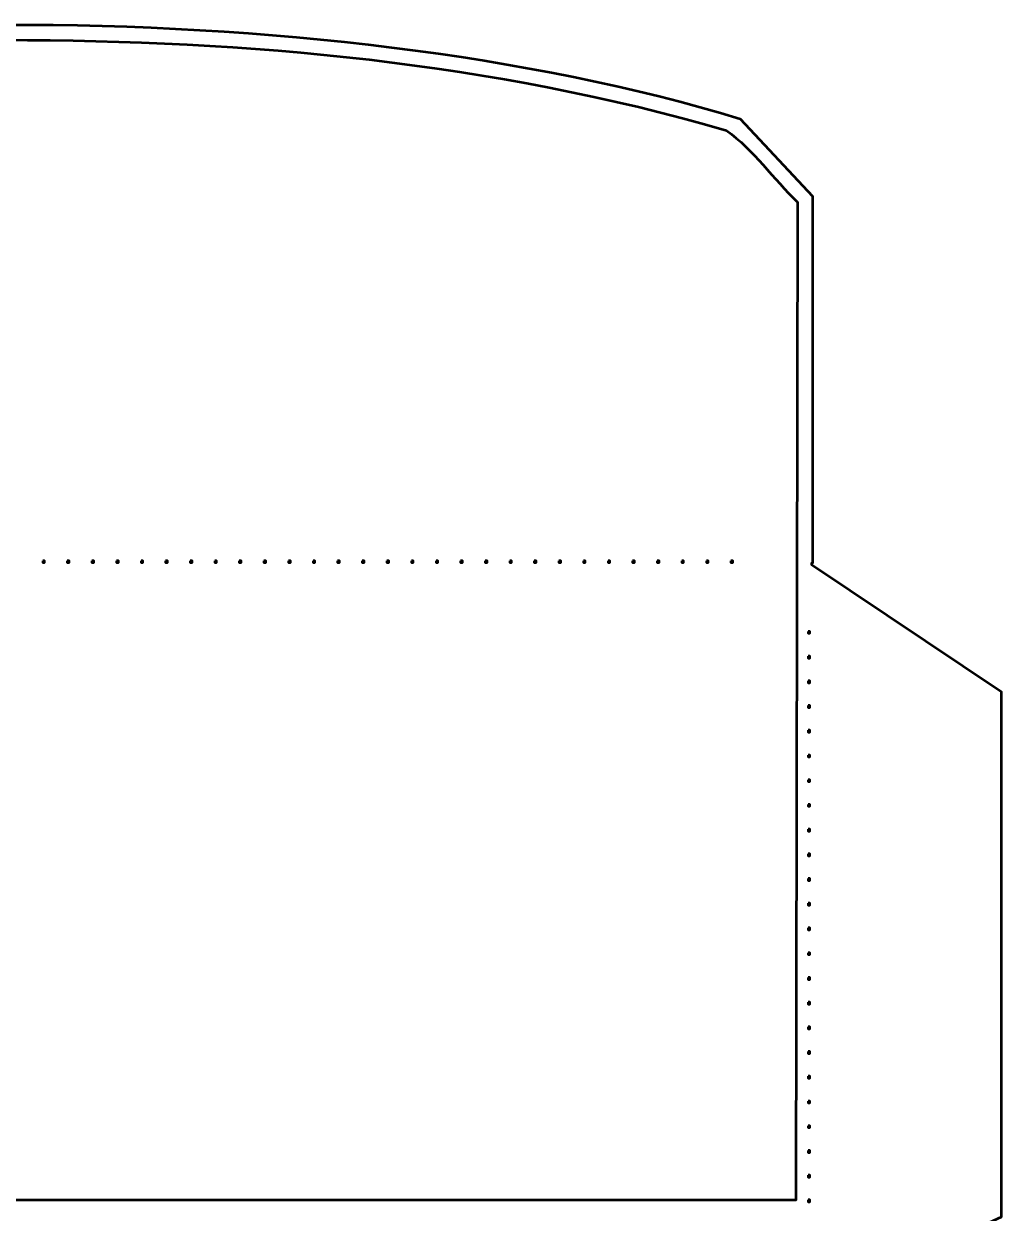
# Model space of a CAD drawing. Header units: centimetres. Extents: x -13.8 to 13.8, y -13.2 to 13.2.
# Drawn here: x 0.04 to 13.78, y -3.52 to 13.22 of the extents above; entities that cross this region are included whole.
import ezdxf

# ---------------------------------------------------------------- set-up
doc = ezdxf.new("R2010")
doc.units = ezdxf.units.CM
doc.header["$MEASUREMENT"] = 0
doc.layers.add('Layer 1', color=7, linetype='Continuous')

msp = doc.modelspace()

# ---------------------------------------------------------------- linework, layer by layer
at = {"layer": 'Layer 1', "color": 214, "lineweight": 53}
for points, knots in [([(-0.24194, 13.20305), (-3.92021, 13.18929), (-7.54799, 12.72678), (-10.29445, 11.83631), (-10.29445, 11.83631), (-10.29445, 11.83631), (-11.12871, 10.80775), (-11.12871, 10.80775), (-11.12871, 10.80775), (-11.12871, 10.80775), (-11.12871, 5.71865), (-11.12871, 5.71865), (-11.12871, 5.71865), (-11.12871, 5.71865), (-11.13781, 5.71865), (-11.13781, 5.71865), (-11.13781, 5.71865), (-11.13781, 5.71865), (-11.13781, 5.59628), (-11.13781, 5.59628), (-11.13781, 5.59628), (-11.13781, 5.59628), (-13.78364, 3.82275), (-13.78364, 3.82275), (-13.78364, 3.82275), (-13.78364, 3.82275), (-13.78364, -3.57401), (-13.78364, -3.57401), (-13.78364, -3.57401), (-13.78364, -3.57401), (-11.13781, -4.79027), (-11.13781, -4.79027), (-11.13781, -4.79027), (-11.13781, -4.79027), (-11.13781, -4.89114), (-11.13781, -4.89114), (-11.13781, -4.89114), (-11.13781, -4.89114), (-11.12541, -4.89114), (-11.12541, -4.89114), (-11.12541, -4.89114), (-11.12541, -4.89114), (-11.12541, -4.97382), (-11.12541, -4.97382), (-11.12541, -4.97382), (-11.12541, -4.97382), (-11.12706, -4.97382), (-11.12706, -4.97382), (-11.12706, -4.97382), (-11.12706, -4.97382), (-11.12706, -13.20319), (-11.12706, -13.20319), (-11.12706, -13.20319), (-11.12706, -13.20319), (11.12688, -13.20319), (11.12688, -13.20319), (11.12688, -13.20319), (11.12688, -13.20319), (11.12688, -4.97382), (11.12688, -4.97382), (11.12688, -4.97382), (11.12688, -4.97382), (11.11117, -4.97382), (11.11117, -4.97382), (11.11117, -4.97382), (11.11117, -4.97382), (11.11117, -4.89114), (11.11117, -4.89114), (11.11117, -4.89114), (11.11117, -4.89114), (11.11365, -4.89114), (11.11365, -4.89114), (11.11365, -4.89114), (11.11365, -4.89114), (11.11365, -4.80102), (11.11365, -4.80102), (11.11365, -4.80102), (11.11365, -4.80102), (13.78346, -3.57401), (13.78346, -3.57401), (13.78346, -3.57401), (13.78346, -3.57401), (13.78346, 3.82275), (13.78346, 3.82275), (13.78346, 3.82275), (13.78346, 3.82275), (11.11365, 5.61199), (11.11365, 5.61199), (11.11365, 5.61199), (11.11365, 5.61199), (11.11365, 5.62935), (11.11365, 5.62935), (11.11365, 5.62935), (11.11365, 5.62935), (11.12936, 5.62935), (11.12936, 5.62935), (11.12936, 5.62935), (11.12936, 5.62935), (11.12936, 10.79286), (11.12936, 10.79286), (11.12936, 10.79286), (11.12936, 10.79286), (10.11154, 11.88096), (10.11154, 11.88096), (10.11154, 11.88096), (7.16497, 12.78256), (3.43634, 13.21682), (-0.24194, 13.20305)], [0, 0, 0, 0, 0.03571429, 0.03571429, 0.03571429, 0.03571429, 0.07142857, 0.07142857, 0.07142857, 0.07142857, 0.10714286, 0.10714286, 0.10714286, 0.10714286, 0.14285714, 0.14285714, 0.14285714, 0.14285714, 0.17857143, 0.17857143, 0.17857143, 0.17857143, 0.21428571, 0.21428571, 0.21428571, 0.21428571, 0.25, 0.25, 0.25, 0.25, 0.28571429, 0.28571429, 0.28571429, 0.28571429, 0.32142857, 0.32142857, 0.32142857, 0.32142857, 0.35714286, 0.35714286, 0.35714286, 0.35714286, 0.39285714, 0.39285714, 0.39285714, 0.39285714, 0.42857143, 0.42857143, 0.42857143, 0.42857143, 0.46428571, 0.46428571, 0.46428571, 0.46428571, 0.5, 0.5, 0.5, 0.5, 0.53571429, 0.53571429, 0.53571429, 0.53571429, 0.57142857, 0.57142857, 0.57142857, 0.57142857, 0.60714286, 0.60714286, 0.60714286, 0.60714286, 0.64285714, 0.64285714, 0.64285714, 0.64285714, 0.67857143, 0.67857143, 0.67857143, 0.67857143, 0.71428571, 0.71428571, 0.71428571, 0.71428571, 0.75, 0.75, 0.75, 0.75, 0.78571429, 0.78571429, 0.78571429, 0.78571429, 0.82142857, 0.82142857, 0.82142857, 0.82142857, 0.85714286, 0.85714286, 0.85714286, 0.85714286, 0.89285714, 0.89285714, 0.89285714, 0.89285714, 0.92857143, 0.92857143, 0.92857143, 0.92857143, 1, 1, 1, 1]), ([(0.30129, 5.66325), (0.30129, 5.66325), (0.32857, 5.66325), (0.32857, 5.66325), (0.32857, 5.66325), (0.32857, 5.66325), (0.32857, 5.6368), (0.32857, 5.6368), (0.32857, 5.6368), (0.32857, 5.6368), (0.30129, 5.6368), (0.30129, 5.6368), (0.30129, 5.6368), (0.30129, 5.6368), (0.30129, 5.66325), (0.30129, 5.66325)], [0, 0, 0, 0, 0.2, 0.2, 0.2, 0.2, 0.4, 0.4, 0.4, 0.4, 0.6, 0.6, 0.6, 0.6, 1, 1, 1, 1]), ([(0.64773, 5.66325), (0.64773, 5.66325), (0.67418, 5.66325), (0.67418, 5.66325), (0.67418, 5.66325), (0.67418, 5.66325), (0.67418, 5.6368), (0.67418, 5.6368), (0.67418, 5.6368), (0.67418, 5.6368), (0.64773, 5.6368), (0.64773, 5.6368), (0.64773, 5.6368), (0.64773, 5.6368), (0.64773, 5.66325), (0.64773, 5.66325)], [0, 0, 0, 0, 0.2, 0.2, 0.2, 0.2, 0.4, 0.4, 0.4, 0.4, 0.6, 0.6, 0.6, 0.6, 1, 1, 1, 1]), ([(0.99334, 5.66325), (0.99334, 5.66325), (1.0198, 5.66325), (1.0198, 5.66325), (1.0198, 5.66325), (1.0198, 5.66325), (1.0198, 5.6368), (1.0198, 5.6368), (1.0198, 5.6368), (1.0198, 5.6368), (0.99334, 5.6368), (0.99334, 5.6368), (0.99334, 5.6368), (0.99334, 5.6368), (0.99334, 5.66325), (0.99334, 5.66325)], [0, 0, 0, 0, 0.2, 0.2, 0.2, 0.2, 0.4, 0.4, 0.4, 0.4, 0.6, 0.6, 0.6, 0.6, 1, 1, 1, 1]), ([(1.33895, 5.66325), (1.33895, 5.66325), (1.36541, 5.66325), (1.36541, 5.66325), (1.36541, 5.66325), (1.36541, 5.66325), (1.36541, 5.6368), (1.36541, 5.6368), (1.36541, 5.6368), (1.36541, 5.6368), (1.33895, 5.6368), (1.33895, 5.6368), (1.33895, 5.6368), (1.33895, 5.6368), (1.33895, 5.66325), (1.33895, 5.66325)], [0, 0, 0, 0, 0.2, 0.2, 0.2, 0.2, 0.4, 0.4, 0.4, 0.4, 0.6, 0.6, 0.6, 0.6, 1, 1, 1, 1]), ([(1.68456, 5.66325), (1.68456, 5.66325), (1.71102, 5.66325), (1.71102, 5.66325), (1.71102, 5.66325), (1.71102, 5.66325), (1.71102, 5.6368), (1.71102, 5.6368), (1.71102, 5.6368), (1.71102, 5.6368), (1.68456, 5.6368), (1.68456, 5.6368), (1.68456, 5.6368), (1.68456, 5.6368), (1.68456, 5.66325), (1.68456, 5.66325)], [0, 0, 0, 0, 0.2, 0.2, 0.2, 0.2, 0.4, 0.4, 0.4, 0.4, 0.6, 0.6, 0.6, 0.6, 1, 1, 1, 1]), ([(2.03017, 5.66325), (2.03017, 5.66325), (2.05663, 5.66325), (2.05663, 5.66325), (2.05663, 5.66325), (2.05663, 5.66325), (2.05663, 5.6368), (2.05663, 5.6368), (2.05663, 5.6368), (2.05663, 5.6368), (2.03017, 5.6368), (2.03017, 5.6368), (2.03017, 5.6368), (2.03017, 5.6368), (2.03017, 5.66325), (2.03017, 5.66325)], [0, 0, 0, 0, 0.2, 0.2, 0.2, 0.2, 0.4, 0.4, 0.4, 0.4, 0.6, 0.6, 0.6, 0.6, 1, 1, 1, 1]), ([(2.37579, 5.66325), (2.37579, 5.66325), (2.40224, 5.66325), (2.40224, 5.66325), (2.40224, 5.66325), (2.40224, 5.66325), (2.40224, 5.6368), (2.40224, 5.6368), (2.40224, 5.6368), (2.40224, 5.6368), (2.37579, 5.6368), (2.37579, 5.6368), (2.37579, 5.6368), (2.37579, 5.6368), (2.37579, 5.66325), (2.37579, 5.66325)], [0, 0, 0, 0, 0.2, 0.2, 0.2, 0.2, 0.4, 0.4, 0.4, 0.4, 0.6, 0.6, 0.6, 0.6, 1, 1, 1, 1]), ([(2.7214, 5.66325), (2.7214, 5.66325), (2.74786, 5.66325), (2.74786, 5.66325), (2.74786, 5.66325), (2.74786, 5.66325), (2.74786, 5.6368), (2.74786, 5.6368), (2.74786, 5.6368), (2.74786, 5.6368), (2.7214, 5.6368), (2.7214, 5.6368), (2.7214, 5.6368), (2.7214, 5.6368), (2.7214, 5.66325), (2.7214, 5.66325)], [0, 0, 0, 0, 0.2, 0.2, 0.2, 0.2, 0.4, 0.4, 0.4, 0.4, 0.6, 0.6, 0.6, 0.6, 1, 1, 1, 1]), ([(3.06701, 5.66325), (3.06701, 5.66325), (3.09429, 5.66325), (3.09429, 5.66325), (3.09429, 5.66325), (3.09429, 5.66325), (3.09429, 5.6368), (3.09429, 5.6368), (3.09429, 5.6368), (3.09429, 5.6368), (3.06701, 5.6368), (3.06701, 5.6368), (3.06701, 5.6368), (3.06701, 5.6368), (3.06701, 5.66325), (3.06701, 5.66325)], [0, 0, 0, 0, 0.2, 0.2, 0.2, 0.2, 0.4, 0.4, 0.4, 0.4, 0.6, 0.6, 0.6, 0.6, 1, 1, 1, 1]), ([(3.41345, 5.66325), (3.41345, 5.66325), (3.43991, 5.66325), (3.43991, 5.66325), (3.43991, 5.66325), (3.43991, 5.66325), (3.43991, 5.6368), (3.43991, 5.6368), (3.43991, 5.6368), (3.43991, 5.6368), (3.41345, 5.6368), (3.41345, 5.6368), (3.41345, 5.6368), (3.41345, 5.6368), (3.41345, 5.66325), (3.41345, 5.66325)], [0, 0, 0, 0, 0.2, 0.2, 0.2, 0.2, 0.4, 0.4, 0.4, 0.4, 0.6, 0.6, 0.6, 0.6, 1, 1, 1, 1]), ([(3.75906, 5.66325), (3.75906, 5.66325), (3.78552, 5.66325), (3.78552, 5.66325), (3.78552, 5.66325), (3.78552, 5.66325), (3.78552, 5.6368), (3.78552, 5.6368), (3.78552, 5.6368), (3.78552, 5.6368), (3.75906, 5.6368), (3.75906, 5.6368), (3.75906, 5.6368), (3.75906, 5.6368), (3.75906, 5.66325), (3.75906, 5.66325)], [0, 0, 0, 0, 0.2, 0.2, 0.2, 0.2, 0.4, 0.4, 0.4, 0.4, 0.6, 0.6, 0.6, 0.6, 1, 1, 1, 1]), ([(4.10467, 5.66325), (4.10467, 5.66325), (4.13113, 5.66325), (4.13113, 5.66325), (4.13113, 5.66325), (4.13113, 5.66325), (4.13113, 5.6368), (4.13113, 5.6368), (4.13113, 5.6368), (4.13113, 5.6368), (4.10467, 5.6368), (4.10467, 5.6368), (4.10467, 5.6368), (4.10467, 5.6368), (4.10467, 5.66325), (4.10467, 5.66325)], [0, 0, 0, 0, 0.2, 0.2, 0.2, 0.2, 0.4, 0.4, 0.4, 0.4, 0.6, 0.6, 0.6, 0.6, 1, 1, 1, 1]), ([(4.45028, 5.66325), (4.45028, 5.66325), (4.47674, 5.66325), (4.47674, 5.66325), (4.47674, 5.66325), (4.47674, 5.66325), (4.47674, 5.6368), (4.47674, 5.6368), (4.47674, 5.6368), (4.47674, 5.6368), (4.45028, 5.6368), (4.45028, 5.6368), (4.45028, 5.6368), (4.45028, 5.6368), (4.45028, 5.66325), (4.45028, 5.66325)], [0, 0, 0, 0, 0.2, 0.2, 0.2, 0.2, 0.4, 0.4, 0.4, 0.4, 0.6, 0.6, 0.6, 0.6, 1, 1, 1, 1]), ([(4.7959, 5.66325), (4.7959, 5.66325), (4.82235, 5.66325), (4.82235, 5.66325), (4.82235, 5.66325), (4.82235, 5.66325), (4.82235, 5.6368), (4.82235, 5.6368), (4.82235, 5.6368), (4.82235, 5.6368), (4.7959, 5.6368), (4.7959, 5.6368), (4.7959, 5.6368), (4.7959, 5.6368), (4.7959, 5.66325), (4.7959, 5.66325)], [0, 0, 0, 0, 0.2, 0.2, 0.2, 0.2, 0.4, 0.4, 0.4, 0.4, 0.6, 0.6, 0.6, 0.6, 1, 1, 1, 1]), ([(5.14151, 5.66325), (5.14151, 5.66325), (5.16797, 5.66325), (5.16797, 5.66325), (5.16797, 5.66325), (5.16797, 5.66325), (5.16797, 5.6368), (5.16797, 5.6368), (5.16797, 5.6368), (5.16797, 5.6368), (5.14151, 5.6368), (5.14151, 5.6368), (5.14151, 5.6368), (5.14151, 5.6368), (5.14151, 5.66325), (5.14151, 5.66325)], [0, 0, 0, 0, 0.2, 0.2, 0.2, 0.2, 0.4, 0.4, 0.4, 0.4, 0.6, 0.6, 0.6, 0.6, 1, 1, 1, 1]), ([(5.48712, 5.66325), (5.48712, 5.66325), (5.51441, 5.66325), (5.51441, 5.66325), (5.51441, 5.66325), (5.51441, 5.66325), (5.51441, 5.6368), (5.51441, 5.6368), (5.51441, 5.6368), (5.51441, 5.6368), (5.48712, 5.6368), (5.48712, 5.6368), (5.48712, 5.6368), (5.48712, 5.6368), (5.48712, 5.66325), (5.48712, 5.66325)], [0, 0, 0, 0, 0.2, 0.2, 0.2, 0.2, 0.4, 0.4, 0.4, 0.4, 0.6, 0.6, 0.6, 0.6, 1, 1, 1, 1]), ([(5.83356, 5.66325), (5.83356, 5.66325), (5.86002, 5.66325), (5.86002, 5.66325), (5.86002, 5.66325), (5.86002, 5.66325), (5.86002, 5.6368), (5.86002, 5.6368), (5.86002, 5.6368), (5.86002, 5.6368), (5.83356, 5.6368), (5.83356, 5.6368), (5.83356, 5.6368), (5.83356, 5.6368), (5.83356, 5.66325), (5.83356, 5.66325)], [0, 0, 0, 0, 0.2, 0.2, 0.2, 0.2, 0.4, 0.4, 0.4, 0.4, 0.6, 0.6, 0.6, 0.6, 1, 1, 1, 1]), ([(6.17917, 5.66325), (6.17917, 5.66325), (6.20563, 5.66325), (6.20563, 5.66325), (6.20563, 5.66325), (6.20563, 5.66325), (6.20563, 5.6368), (6.20563, 5.6368), (6.20563, 5.6368), (6.20563, 5.6368), (6.17917, 5.6368), (6.17917, 5.6368), (6.17917, 5.6368), (6.17917, 5.6368), (6.17917, 5.66325), (6.17917, 5.66325)], [0, 0, 0, 0, 0.2, 0.2, 0.2, 0.2, 0.4, 0.4, 0.4, 0.4, 0.6, 0.6, 0.6, 0.6, 1, 1, 1, 1]), ([(6.52478, 5.66325), (6.52478, 5.66325), (6.55124, 5.66325), (6.55124, 5.66325), (6.55124, 5.66325), (6.55124, 5.66325), (6.55124, 5.6368), (6.55124, 5.6368), (6.55124, 5.6368), (6.55124, 5.6368), (6.52478, 5.6368), (6.52478, 5.6368), (6.52478, 5.6368), (6.52478, 5.6368), (6.52478, 5.66325), (6.52478, 5.66325)], [0, 0, 0, 0, 0.2, 0.2, 0.2, 0.2, 0.4, 0.4, 0.4, 0.4, 0.6, 0.6, 0.6, 0.6, 1, 1, 1, 1]), ([(6.87039, 5.66325), (6.87039, 5.66325), (6.89685, 5.66325), (6.89685, 5.66325), (6.89685, 5.66325), (6.89685, 5.66325), (6.89685, 5.6368), (6.89685, 5.6368), (6.89685, 5.6368), (6.89685, 5.6368), (6.87039, 5.6368), (6.87039, 5.6368), (6.87039, 5.6368), (6.87039, 5.6368), (6.87039, 5.66325), (6.87039, 5.66325)], [0, 0, 0, 0, 0.2, 0.2, 0.2, 0.2, 0.4, 0.4, 0.4, 0.4, 0.6, 0.6, 0.6, 0.6, 1, 1, 1, 1]), ([(7.21601, 5.66325), (7.21601, 5.66325), (7.24246, 5.66325), (7.24246, 5.66325), (7.24246, 5.66325), (7.24246, 5.66325), (7.24246, 5.6368), (7.24246, 5.6368), (7.24246, 5.6368), (7.24246, 5.6368), (7.21601, 5.6368), (7.21601, 5.6368), (7.21601, 5.6368), (7.21601, 5.6368), (7.21601, 5.66325), (7.21601, 5.66325)], [0, 0, 0, 0, 0.2, 0.2, 0.2, 0.2, 0.4, 0.4, 0.4, 0.4, 0.6, 0.6, 0.6, 0.6, 1, 1, 1, 1]), ([(7.56162, 5.66325), (7.56162, 5.66325), (7.58808, 5.66325), (7.58808, 5.66325), (7.58808, 5.66325), (7.58808, 5.66325), (7.58808, 5.6368), (7.58808, 5.6368), (7.58808, 5.6368), (7.58808, 5.6368), (7.56162, 5.6368), (7.56162, 5.6368), (7.56162, 5.6368), (7.56162, 5.6368), (7.56162, 5.66325), (7.56162, 5.66325)], [0, 0, 0, 0, 0.2, 0.2, 0.2, 0.2, 0.4, 0.4, 0.4, 0.4, 0.6, 0.6, 0.6, 0.6, 1, 1, 1, 1]), ([(7.90723, 5.66325), (7.90723, 5.66325), (7.93369, 5.66325), (7.93369, 5.66325), (7.93369, 5.66325), (7.93369, 5.66325), (7.93369, 5.6368), (7.93369, 5.6368), (7.93369, 5.6368), (7.93369, 5.6368), (7.90723, 5.6368), (7.90723, 5.6368), (7.90723, 5.6368), (7.90723, 5.6368), (7.90723, 5.66325), (7.90723, 5.66325)], [0, 0, 0, 0, 0.2, 0.2, 0.2, 0.2, 0.4, 0.4, 0.4, 0.4, 0.6, 0.6, 0.6, 0.6, 1, 1, 1, 1]), ([(8.25284, 5.66325), (8.25284, 5.66325), (8.28013, 5.66325), (8.28013, 5.66325), (8.28013, 5.66325), (8.28013, 5.66325), (8.28013, 5.6368), (8.28013, 5.6368), (8.28013, 5.6368), (8.28013, 5.6368), (8.25284, 5.6368), (8.25284, 5.6368), (8.25284, 5.6368), (8.25284, 5.6368), (8.25284, 5.66325), (8.25284, 5.66325)], [0, 0, 0, 0, 0.2, 0.2, 0.2, 0.2, 0.4, 0.4, 0.4, 0.4, 0.6, 0.6, 0.6, 0.6, 1, 1, 1, 1]), ([(8.59928, 5.66325), (8.59928, 5.66325), (8.62574, 5.66325), (8.62574, 5.66325), (8.62574, 5.66325), (8.62574, 5.66325), (8.62574, 5.6368), (8.62574, 5.6368), (8.62574, 5.6368), (8.62574, 5.6368), (8.59928, 5.6368), (8.59928, 5.6368), (8.59928, 5.6368), (8.59928, 5.6368), (8.59928, 5.66325), (8.59928, 5.66325)], [0, 0, 0, 0, 0.2, 0.2, 0.2, 0.2, 0.4, 0.4, 0.4, 0.4, 0.6, 0.6, 0.6, 0.6, 1, 1, 1, 1]), ([(8.94489, 5.66325), (8.94489, 5.66325), (8.97135, 5.66325), (8.97135, 5.66325), (8.97135, 5.66325), (8.97135, 5.66325), (8.97135, 5.6368), (8.97135, 5.6368), (8.97135, 5.6368), (8.97135, 5.6368), (8.94489, 5.6368), (8.94489, 5.6368), (8.94489, 5.6368), (8.94489, 5.6368), (8.94489, 5.66325), (8.94489, 5.66325)], [0, 0, 0, 0, 0.2, 0.2, 0.2, 0.2, 0.4, 0.4, 0.4, 0.4, 0.6, 0.6, 0.6, 0.6, 1, 1, 1, 1]), ([(9.29051, 5.66325), (9.29051, 5.66325), (9.31696, 5.66325), (9.31696, 5.66325), (9.31696, 5.66325), (9.31696, 5.66325), (9.31696, 5.6368), (9.31696, 5.6368), (9.31696, 5.6368), (9.31696, 5.6368), (9.29051, 5.6368), (9.29051, 5.6368), (9.29051, 5.6368), (9.29051, 5.6368), (9.29051, 5.66325), (9.29051, 5.66325)], [0, 0, 0, 0, 0.2, 0.2, 0.2, 0.2, 0.4, 0.4, 0.4, 0.4, 0.6, 0.6, 0.6, 0.6, 1, 1, 1, 1]), ([(9.63612, 5.66325), (9.63612, 5.66325), (9.66258, 5.66325), (9.66258, 5.66325), (9.66258, 5.66325), (9.66258, 5.66325), (9.66258, 5.6368), (9.66258, 5.6368), (9.66258, 5.6368), (9.66258, 5.6368), (9.63612, 5.6368), (9.63612, 5.6368), (9.63612, 5.6368), (9.63612, 5.6368), (9.63612, 5.66325), (9.63612, 5.66325)], [0, 0, 0, 0, 0.2, 0.2, 0.2, 0.2, 0.4, 0.4, 0.4, 0.4, 0.6, 0.6, 0.6, 0.6, 1, 1, 1, 1]), ([(9.98173, 5.66325), (9.98173, 5.66325), (10.00819, 5.66325), (10.00819, 5.66325), (10.00819, 5.66325), (10.00819, 5.66325), (10.00819, 5.6368), (10.00819, 5.6368), (10.00819, 5.6368), (10.00819, 5.6368), (9.98173, 5.6368), (9.98173, 5.6368), (9.98173, 5.6368), (9.98173, 5.6368), (9.98173, 5.66325), (9.98173, 5.66325)], [0, 0, 0, 0, 0.2, 0.2, 0.2, 0.2, 0.4, 0.4, 0.4, 0.4, 0.6, 0.6, 0.6, 0.6, 1, 1, 1, 1]), ([(11.06652, 4.66859), (11.06652, 4.66859), (11.09298, 4.66859), (11.09298, 4.66859), (11.09298, 4.66859), (11.09298, 4.66859), (11.09298, 4.64213), (11.09298, 4.64213), (11.09298, 4.64213), (11.09298, 4.64213), (11.06652, 4.64213), (11.06652, 4.64213), (11.06652, 4.64213), (11.06652, 4.64213), (11.06652, 4.66859), (11.06652, 4.66859)], [0, 0, 0, 0, 0.2, 0.2, 0.2, 0.2, 0.4, 0.4, 0.4, 0.4, 0.6, 0.6, 0.6, 0.6, 1, 1, 1, 1]), ([(11.06652, 4.32132), (11.06652, 4.32132), (11.09298, 4.32132), (11.09298, 4.32132), (11.09298, 4.32132), (11.09298, 4.32132), (11.09298, 4.29404), (11.09298, 4.29404), (11.09298, 4.29404), (11.09298, 4.29404), (11.06652, 4.29404), (11.06652, 4.29404), (11.06652, 4.29404), (11.06652, 4.29404), (11.06652, 4.32132), (11.06652, 4.32132)], [0, 0, 0, 0, 0.2, 0.2, 0.2, 0.2, 0.4, 0.4, 0.4, 0.4, 0.6, 0.6, 0.6, 0.6, 1, 1, 1, 1]), ([(11.06652, 3.97323), (11.06652, 3.97323), (11.09298, 3.97323), (11.09298, 3.97323), (11.09298, 3.97323), (11.09298, 3.97323), (11.09298, 3.94677), (11.09298, 3.94677), (11.09298, 3.94677), (11.09298, 3.94677), (11.06652, 3.94677), (11.06652, 3.94677), (11.06652, 3.94677), (11.06652, 3.94677), (11.06652, 3.97323), (11.06652, 3.97323)], [0, 0, 0, 0, 0.2, 0.2, 0.2, 0.2, 0.4, 0.4, 0.4, 0.4, 0.6, 0.6, 0.6, 0.6, 1, 1, 1, 1]), ([(11.06652, 3.62596), (11.06652, 3.62596), (11.09298, 3.62596), (11.09298, 3.62596), (11.09298, 3.62596), (11.09298, 3.62596), (11.09298, 3.59868), (11.09298, 3.59868), (11.09298, 3.59868), (11.09298, 3.59868), (11.06652, 3.59868), (11.06652, 3.59868), (11.06652, 3.59868), (11.06652, 3.59868), (11.06652, 3.62596), (11.06652, 3.62596)], [0, 0, 0, 0, 0.2, 0.2, 0.2, 0.2, 0.4, 0.4, 0.4, 0.4, 0.6, 0.6, 0.6, 0.6, 1, 1, 1, 1]), ([(11.06652, 3.27787), (11.06652, 3.27787), (11.09298, 3.27787), (11.09298, 3.27787), (11.09298, 3.27787), (11.09298, 3.27787), (11.09298, 3.25141), (11.09298, 3.25141), (11.09298, 3.25141), (11.09298, 3.25141), (11.06652, 3.25141), (11.06652, 3.25141), (11.06652, 3.25141), (11.06652, 3.25141), (11.06652, 3.27787), (11.06652, 3.27787)], [0, 0, 0, 0, 0.2, 0.2, 0.2, 0.2, 0.4, 0.4, 0.4, 0.4, 0.6, 0.6, 0.6, 0.6, 1, 1, 1, 1]), ([(11.06652, 2.92978), (11.06652, 2.92978), (11.09298, 2.92978), (11.09298, 2.92978), (11.09298, 2.92978), (11.09298, 2.92978), (11.09298, 2.90332), (11.09298, 2.90332), (11.09298, 2.90332), (11.09298, 2.90332), (11.06652, 2.90332), (11.06652, 2.90332), (11.06652, 2.90332), (11.06652, 2.90332), (11.06652, 2.92978), (11.06652, 2.92978)], [0, 0, 0, 0, 0.2, 0.2, 0.2, 0.2, 0.4, 0.4, 0.4, 0.4, 0.6, 0.6, 0.6, 0.6, 1, 1, 1, 1]), ([(11.06652, 2.58251), (11.06652, 2.58251), (11.09298, 2.58251), (11.09298, 2.58251), (11.09298, 2.58251), (11.09298, 2.58251), (11.09298, 2.55605), (11.09298, 2.55605), (11.09298, 2.55605), (11.09298, 2.55605), (11.06652, 2.55605), (11.06652, 2.55605), (11.06652, 2.55605), (11.06652, 2.55605), (11.06652, 2.58251), (11.06652, 2.58251)], [0, 0, 0, 0, 0.2, 0.2, 0.2, 0.2, 0.4, 0.4, 0.4, 0.4, 0.6, 0.6, 0.6, 0.6, 1, 1, 1, 1]), ([(11.06652, 2.23442), (11.06652, 2.23442), (11.09298, 2.23442), (11.09298, 2.23442), (11.09298, 2.23442), (11.09298, 2.23442), (11.09298, 2.20796), (11.09298, 2.20796), (11.09298, 2.20796), (11.09298, 2.20796), (11.06652, 2.20796), (11.06652, 2.20796), (11.06652, 2.20796), (11.06652, 2.20796), (11.06652, 2.23442), (11.06652, 2.23442)], [0, 0, 0, 0, 0.2, 0.2, 0.2, 0.2, 0.4, 0.4, 0.4, 0.4, 0.6, 0.6, 0.6, 0.6, 1, 1, 1, 1]), ([(11.06652, 1.88715), (11.06652, 1.88715), (11.09298, 1.88715), (11.09298, 1.88715), (11.09298, 1.88715), (11.09298, 1.88715), (11.09298, 1.85987), (11.09298, 1.85987), (11.09298, 1.85987), (11.09298, 1.85987), (11.06652, 1.85987), (11.06652, 1.85987), (11.06652, 1.85987), (11.06652, 1.85987), (11.06652, 1.88715), (11.06652, 1.88715)], [0, 0, 0, 0, 0.2, 0.2, 0.2, 0.2, 0.4, 0.4, 0.4, 0.4, 0.6, 0.6, 0.6, 0.6, 1, 1, 1, 1]), ([(11.06652, 1.53906), (11.06652, 1.53906), (11.09298, 1.53906), (11.09298, 1.53906), (11.09298, 1.53906), (11.09298, 1.53906), (11.09298, 1.5126), (11.09298, 1.5126), (11.09298, 1.5126), (11.09298, 1.5126), (11.06652, 1.5126), (11.06652, 1.5126), (11.06652, 1.5126), (11.06652, 1.5126), (11.06652, 1.53906), (11.06652, 1.53906)], [0, 0, 0, 0, 0.2, 0.2, 0.2, 0.2, 0.4, 0.4, 0.4, 0.4, 0.6, 0.6, 0.6, 0.6, 1, 1, 1, 1]), ([(11.06652, 1.1918), (11.06652, 1.1918), (11.09298, 1.1918), (11.09298, 1.1918), (11.09298, 1.1918), (11.09298, 1.1918), (11.09298, 1.16451), (11.09298, 1.16451), (11.09298, 1.16451), (11.09298, 1.16451), (11.06652, 1.16451), (11.06652, 1.16451), (11.06652, 1.16451), (11.06652, 1.16451), (11.06652, 1.1918), (11.06652, 1.1918)], [0, 0, 0, 0, 0.2, 0.2, 0.2, 0.2, 0.4, 0.4, 0.4, 0.4, 0.6, 0.6, 0.6, 0.6, 1, 1, 1, 1]), ([(11.06652, 0.8437), (11.06652, 0.8437), (11.09298, 0.8437), (11.09298, 0.8437), (11.09298, 0.8437), (11.09298, 0.8437), (11.09298, 0.81725), (11.09298, 0.81725), (11.09298, 0.81725), (11.09298, 0.81725), (11.06652, 0.81725), (11.06652, 0.81725), (11.06652, 0.81725), (11.06652, 0.81725), (11.06652, 0.8437), (11.06652, 0.8437)], [0, 0, 0, 0, 0.2, 0.2, 0.2, 0.2, 0.4, 0.4, 0.4, 0.4, 0.6, 0.6, 0.6, 0.6, 1, 1, 1, 1]), ([(11.06652, 0.49644), (11.06652, 0.49644), (11.09298, 0.49644), (11.09298, 0.49644), (11.09298, 0.49644), (11.09298, 0.49644), (11.09298, 0.46915), (11.09298, 0.46915), (11.09298, 0.46915), (11.09298, 0.46915), (11.06652, 0.46915), (11.06652, 0.46915), (11.06652, 0.46915), (11.06652, 0.46915), (11.06652, 0.49644), (11.06652, 0.49644)], [0, 0, 0, 0, 0.2, 0.2, 0.2, 0.2, 0.4, 0.4, 0.4, 0.4, 0.6, 0.6, 0.6, 0.6, 1, 1, 1, 1]), ([(11.06652, 0.14835), (11.06652, 0.14835), (11.09298, 0.14835), (11.09298, 0.14835), (11.09298, 0.14835), (11.09298, 0.14835), (11.09298, 0.12189), (11.09298, 0.12189), (11.09298, 0.12189), (11.09298, 0.12189), (11.06652, 0.12189), (11.06652, 0.12189), (11.06652, 0.12189), (11.06652, 0.12189), (11.06652, 0.14835), (11.06652, 0.14835)], [0, 0, 0, 0, 0.2, 0.2, 0.2, 0.2, 0.4, 0.4, 0.4, 0.4, 0.6, 0.6, 0.6, 0.6, 1, 1, 1, 1]), ([(11.06652, -0.19892), (11.06652, -0.19892), (11.09298, -0.19892), (11.09298, -0.19892), (11.09298, -0.19892), (11.09298, -0.19892), (11.09298, -0.22621), (11.09298, -0.22621), (11.09298, -0.22621), (11.09298, -0.22621), (11.06652, -0.22621), (11.06652, -0.22621), (11.06652, -0.22621), (11.06652, -0.22621), (11.06652, -0.19892), (11.06652, -0.19892)], [0, 0, 0, 0, 0.2, 0.2, 0.2, 0.2, 0.4, 0.4, 0.4, 0.4, 0.6, 0.6, 0.6, 0.6, 1, 1, 1, 1]), ([(11.06652, -0.54701), (11.06652, -0.54701), (11.09298, -0.54701), (11.09298, -0.54701), (11.09298, -0.54701), (11.09298, -0.54701), (11.09298, -0.57347), (11.09298, -0.57347), (11.09298, -0.57347), (11.09298, -0.57347), (11.06652, -0.57347), (11.06652, -0.57347), (11.06652, -0.57347), (11.06652, -0.57347), (11.06652, -0.54701), (11.06652, -0.54701)], [0, 0, 0, 0, 0.2, 0.2, 0.2, 0.2, 0.4, 0.4, 0.4, 0.4, 0.6, 0.6, 0.6, 0.6, 1, 1, 1, 1]), ([(11.06652, -0.89511), (11.06652, -0.89511), (11.09298, -0.89511), (11.09298, -0.89511), (11.09298, -0.89511), (11.09298, -0.89511), (11.09298, -0.92156), (11.09298, -0.92156), (11.09298, -0.92156), (11.09298, -0.92156), (11.06652, -0.92156), (11.06652, -0.92156), (11.06652, -0.92156), (11.06652, -0.92156), (11.06652, -0.89511), (11.06652, -0.89511)], [0, 0, 0, 0, 0.2, 0.2, 0.2, 0.2, 0.4, 0.4, 0.4, 0.4, 0.6, 0.6, 0.6, 0.6, 1, 1, 1, 1]), ([(11.06652, -1.24237), (11.06652, -1.24237), (11.09298, -1.24237), (11.09298, -1.24237), (11.09298, -1.24237), (11.09298, -1.24237), (11.09298, -1.26883), (11.09298, -1.26883), (11.09298, -1.26883), (11.09298, -1.26883), (11.06652, -1.26883), (11.06652, -1.26883), (11.06652, -1.26883), (11.06652, -1.26883), (11.06652, -1.24237), (11.06652, -1.24237)], [0, 0, 0, 0, 0.2, 0.2, 0.2, 0.2, 0.4, 0.4, 0.4, 0.4, 0.6, 0.6, 0.6, 0.6, 1, 1, 1, 1]), ([(11.06652, -1.59046), (11.06652, -1.59046), (11.09298, -1.59046), (11.09298, -1.59046), (11.09298, -1.59046), (11.09298, -1.59046), (11.09298, -1.61692), (11.09298, -1.61692), (11.09298, -1.61692), (11.09298, -1.61692), (11.06652, -1.61692), (11.06652, -1.61692), (11.06652, -1.61692), (11.06652, -1.61692), (11.06652, -1.59046), (11.06652, -1.59046)], [0, 0, 0, 0, 0.2, 0.2, 0.2, 0.2, 0.4, 0.4, 0.4, 0.4, 0.6, 0.6, 0.6, 0.6, 1, 1, 1, 1]), ([(11.06652, -1.93773), (11.06652, -1.93773), (11.09298, -1.93773), (11.09298, -1.93773), (11.09298, -1.93773), (11.09298, -1.93773), (11.09298, -1.96501), (11.09298, -1.96501), (11.09298, -1.96501), (11.09298, -1.96501), (11.06652, -1.96501), (11.06652, -1.96501), (11.06652, -1.96501), (11.06652, -1.96501), (11.06652, -1.93773), (11.06652, -1.93773)], [0, 0, 0, 0, 0.2, 0.2, 0.2, 0.2, 0.4, 0.4, 0.4, 0.4, 0.6, 0.6, 0.6, 0.6, 1, 1, 1, 1]), ([(11.06652, -2.28582), (11.06652, -2.28582), (11.09298, -2.28582), (11.09298, -2.28582), (11.09298, -2.28582), (11.09298, -2.28582), (11.09298, -2.31228), (11.09298, -2.31228), (11.09298, -2.31228), (11.09298, -2.31228), (11.06652, -2.31228), (11.06652, -2.31228), (11.06652, -2.31228), (11.06652, -2.31228), (11.06652, -2.28582), (11.06652, -2.28582)], [0, 0, 0, 0, 0.2, 0.2, 0.2, 0.2, 0.4, 0.4, 0.4, 0.4, 0.6, 0.6, 0.6, 0.6, 1, 1, 1, 1]), ([(11.06652, -2.63309), (11.06652, -2.63309), (11.09298, -2.63309), (11.09298, -2.63309), (11.09298, -2.63309), (11.09298, -2.63309), (11.09298, -2.66037), (11.09298, -2.66037), (11.09298, -2.66037), (11.09298, -2.66037), (11.06652, -2.66037), (11.06652, -2.66037), (11.06652, -2.66037), (11.06652, -2.66037), (11.06652, -2.63309), (11.06652, -2.63309)], [0, 0, 0, 0, 0.2, 0.2, 0.2, 0.2, 0.4, 0.4, 0.4, 0.4, 0.6, 0.6, 0.6, 0.6, 1, 1, 1, 1]), ([(11.06652, -2.98118), (11.06652, -2.98118), (11.09298, -2.98118), (11.09298, -2.98118), (11.09298, -2.98118), (11.09298, -2.98118), (11.09298, -3.00764), (11.09298, -3.00764), (11.09298, -3.00764), (11.09298, -3.00764), (11.06652, -3.00764), (11.06652, -3.00764), (11.06652, -3.00764), (11.06652, -3.00764), (11.06652, -2.98118), (11.06652, -2.98118)], [0, 0, 0, 0, 0.2, 0.2, 0.2, 0.2, 0.4, 0.4, 0.4, 0.4, 0.6, 0.6, 0.6, 0.6, 1, 1, 1, 1]), ([(11.06652, -3.32845), (11.06652, -3.32845), (11.09298, -3.32845), (11.09298, -3.32845), (11.09298, -3.32845), (11.09298, -3.32845), (11.09298, -3.35573), (11.09298, -3.35573), (11.09298, -3.35573), (11.09298, -3.35573), (11.06652, -3.35573), (11.06652, -3.35573), (11.06652, -3.35573), (11.06652, -3.35573), (11.06652, -3.32845), (11.06652, -3.32845)], [0, 0, 0, 0, 0.2, 0.2, 0.2, 0.2, 0.4, 0.4, 0.4, 0.4, 0.6, 0.6, 0.6, 0.6, 1, 1, 1, 1])]:
    msp.add_open_spline(points, degree=3, knots=knots, dxfattribs=at)
at = {"layer": 'Layer 1', "color": 253, "lineweight": 53}
for points, knots in [([(-0.23284, 12.98891), (-0.34311, 12.98893), (-0.45337, 12.98869), (-0.56357, 12.98808), (-0.56357, 12.98808), (-3.78069, 12.9377), (-7.02575, 12.62162), (-10.10759, 11.67178), (-10.10759, 11.67178), (-10.32274, 11.55763), (-10.41036, 11.30777), (-10.58053, 11.14344), (-10.58053, 11.14344), (-10.69029, 10.99092), (-10.85731, 10.8619), (-10.91705, 10.6829), (-10.91705, 10.6829), (-10.91705, 10.6829), (-10.92862, -3.33175), (-10.92862, -3.33175), (-10.92862, -3.33175), (-10.92862, -3.33175), (10.89702, -3.33423), (10.89702, -3.33423), (10.89702, -3.33423), (10.89702, -3.33423), (10.91769, 10.70687), (10.91769, 10.70687), (10.91769, 10.70687), (10.57967, 11.03779), (10.29861, 11.43982), (9.91972, 11.71725), (9.91972, 11.71725), (6.63152, 12.67558), (3.18541, 12.98822), (-0.23284, 12.98891)], [0, 0, 0, 0, 0.1, 0.1, 0.1, 0.1, 0.2, 0.2, 0.2, 0.2, 0.3, 0.3, 0.3, 0.3, 0.4, 0.4, 0.4, 0.4, 0.5, 0.5, 0.5, 0.5, 0.6, 0.6, 0.6, 0.6, 0.7, 0.7, 0.7, 0.7, 0.8, 0.8, 0.8, 0.8, 1, 1, 1, 1]), ([(0.30129, 5.66325), (0.30129, 5.66325), (0.32857, 5.66325), (0.32857, 5.66325), (0.32857, 5.66325), (0.32857, 5.66325), (0.32857, 5.6368), (0.32857, 5.6368), (0.32857, 5.6368), (0.32857, 5.6368), (0.30129, 5.6368), (0.30129, 5.6368), (0.30129, 5.6368), (0.30129, 5.6368), (0.30129, 5.66325), (0.30129, 5.66325)], [0, 0, 0, 0, 0.2, 0.2, 0.2, 0.2, 0.4, 0.4, 0.4, 0.4, 0.6, 0.6, 0.6, 0.6, 1, 1, 1, 1]), ([(0.64773, 5.66325), (0.64773, 5.66325), (0.67418, 5.66325), (0.67418, 5.66325), (0.67418, 5.66325), (0.67418, 5.66325), (0.67418, 5.6368), (0.67418, 5.6368), (0.67418, 5.6368), (0.67418, 5.6368), (0.64773, 5.6368), (0.64773, 5.6368), (0.64773, 5.6368), (0.64773, 5.6368), (0.64773, 5.66325), (0.64773, 5.66325)], [0, 0, 0, 0, 0.2, 0.2, 0.2, 0.2, 0.4, 0.4, 0.4, 0.4, 0.6, 0.6, 0.6, 0.6, 1, 1, 1, 1]), ([(0.99334, 5.66325), (0.99334, 5.66325), (1.0198, 5.66325), (1.0198, 5.66325), (1.0198, 5.66325), (1.0198, 5.66325), (1.0198, 5.6368), (1.0198, 5.6368), (1.0198, 5.6368), (1.0198, 5.6368), (0.99334, 5.6368), (0.99334, 5.6368), (0.99334, 5.6368), (0.99334, 5.6368), (0.99334, 5.66325), (0.99334, 5.66325)], [0, 0, 0, 0, 0.2, 0.2, 0.2, 0.2, 0.4, 0.4, 0.4, 0.4, 0.6, 0.6, 0.6, 0.6, 1, 1, 1, 1]), ([(1.33895, 5.66325), (1.33895, 5.66325), (1.36541, 5.66325), (1.36541, 5.66325), (1.36541, 5.66325), (1.36541, 5.66325), (1.36541, 5.6368), (1.36541, 5.6368), (1.36541, 5.6368), (1.36541, 5.6368), (1.33895, 5.6368), (1.33895, 5.6368), (1.33895, 5.6368), (1.33895, 5.6368), (1.33895, 5.66325), (1.33895, 5.66325)], [0, 0, 0, 0, 0.2, 0.2, 0.2, 0.2, 0.4, 0.4, 0.4, 0.4, 0.6, 0.6, 0.6, 0.6, 1, 1, 1, 1]), ([(1.68456, 5.66325), (1.68456, 5.66325), (1.71102, 5.66325), (1.71102, 5.66325), (1.71102, 5.66325), (1.71102, 5.66325), (1.71102, 5.6368), (1.71102, 5.6368), (1.71102, 5.6368), (1.71102, 5.6368), (1.68456, 5.6368), (1.68456, 5.6368), (1.68456, 5.6368), (1.68456, 5.6368), (1.68456, 5.66325), (1.68456, 5.66325)], [0, 0, 0, 0, 0.2, 0.2, 0.2, 0.2, 0.4, 0.4, 0.4, 0.4, 0.6, 0.6, 0.6, 0.6, 1, 1, 1, 1]), ([(2.03017, 5.66325), (2.03017, 5.66325), (2.05663, 5.66325), (2.05663, 5.66325), (2.05663, 5.66325), (2.05663, 5.66325), (2.05663, 5.6368), (2.05663, 5.6368), (2.05663, 5.6368), (2.05663, 5.6368), (2.03017, 5.6368), (2.03017, 5.6368), (2.03017, 5.6368), (2.03017, 5.6368), (2.03017, 5.66325), (2.03017, 5.66325)], [0, 0, 0, 0, 0.2, 0.2, 0.2, 0.2, 0.4, 0.4, 0.4, 0.4, 0.6, 0.6, 0.6, 0.6, 1, 1, 1, 1]), ([(2.37579, 5.66325), (2.37579, 5.66325), (2.40224, 5.66325), (2.40224, 5.66325), (2.40224, 5.66325), (2.40224, 5.66325), (2.40224, 5.6368), (2.40224, 5.6368), (2.40224, 5.6368), (2.40224, 5.6368), (2.37579, 5.6368), (2.37579, 5.6368), (2.37579, 5.6368), (2.37579, 5.6368), (2.37579, 5.66325), (2.37579, 5.66325)], [0, 0, 0, 0, 0.2, 0.2, 0.2, 0.2, 0.4, 0.4, 0.4, 0.4, 0.6, 0.6, 0.6, 0.6, 1, 1, 1, 1]), ([(2.7214, 5.66325), (2.7214, 5.66325), (2.74786, 5.66325), (2.74786, 5.66325), (2.74786, 5.66325), (2.74786, 5.66325), (2.74786, 5.6368), (2.74786, 5.6368), (2.74786, 5.6368), (2.74786, 5.6368), (2.7214, 5.6368), (2.7214, 5.6368), (2.7214, 5.6368), (2.7214, 5.6368), (2.7214, 5.66325), (2.7214, 5.66325)], [0, 0, 0, 0, 0.2, 0.2, 0.2, 0.2, 0.4, 0.4, 0.4, 0.4, 0.6, 0.6, 0.6, 0.6, 1, 1, 1, 1]), ([(3.06701, 5.66325), (3.06701, 5.66325), (3.09429, 5.66325), (3.09429, 5.66325), (3.09429, 5.66325), (3.09429, 5.66325), (3.09429, 5.6368), (3.09429, 5.6368), (3.09429, 5.6368), (3.09429, 5.6368), (3.06701, 5.6368), (3.06701, 5.6368), (3.06701, 5.6368), (3.06701, 5.6368), (3.06701, 5.66325), (3.06701, 5.66325)], [0, 0, 0, 0, 0.2, 0.2, 0.2, 0.2, 0.4, 0.4, 0.4, 0.4, 0.6, 0.6, 0.6, 0.6, 1, 1, 1, 1]), ([(3.41345, 5.66325), (3.41345, 5.66325), (3.43991, 5.66325), (3.43991, 5.66325), (3.43991, 5.66325), (3.43991, 5.66325), (3.43991, 5.6368), (3.43991, 5.6368), (3.43991, 5.6368), (3.43991, 5.6368), (3.41345, 5.6368), (3.41345, 5.6368), (3.41345, 5.6368), (3.41345, 5.6368), (3.41345, 5.66325), (3.41345, 5.66325)], [0, 0, 0, 0, 0.2, 0.2, 0.2, 0.2, 0.4, 0.4, 0.4, 0.4, 0.6, 0.6, 0.6, 0.6, 1, 1, 1, 1]), ([(3.75906, 5.66325), (3.75906, 5.66325), (3.78552, 5.66325), (3.78552, 5.66325), (3.78552, 5.66325), (3.78552, 5.66325), (3.78552, 5.6368), (3.78552, 5.6368), (3.78552, 5.6368), (3.78552, 5.6368), (3.75906, 5.6368), (3.75906, 5.6368), (3.75906, 5.6368), (3.75906, 5.6368), (3.75906, 5.66325), (3.75906, 5.66325)], [0, 0, 0, 0, 0.2, 0.2, 0.2, 0.2, 0.4, 0.4, 0.4, 0.4, 0.6, 0.6, 0.6, 0.6, 1, 1, 1, 1]), ([(4.10467, 5.66325), (4.10467, 5.66325), (4.13113, 5.66325), (4.13113, 5.66325), (4.13113, 5.66325), (4.13113, 5.66325), (4.13113, 5.6368), (4.13113, 5.6368), (4.13113, 5.6368), (4.13113, 5.6368), (4.10467, 5.6368), (4.10467, 5.6368), (4.10467, 5.6368), (4.10467, 5.6368), (4.10467, 5.66325), (4.10467, 5.66325)], [0, 0, 0, 0, 0.2, 0.2, 0.2, 0.2, 0.4, 0.4, 0.4, 0.4, 0.6, 0.6, 0.6, 0.6, 1, 1, 1, 1]), ([(4.45028, 5.66325), (4.45028, 5.66325), (4.47674, 5.66325), (4.47674, 5.66325), (4.47674, 5.66325), (4.47674, 5.66325), (4.47674, 5.6368), (4.47674, 5.6368), (4.47674, 5.6368), (4.47674, 5.6368), (4.45028, 5.6368), (4.45028, 5.6368), (4.45028, 5.6368), (4.45028, 5.6368), (4.45028, 5.66325), (4.45028, 5.66325)], [0, 0, 0, 0, 0.2, 0.2, 0.2, 0.2, 0.4, 0.4, 0.4, 0.4, 0.6, 0.6, 0.6, 0.6, 1, 1, 1, 1]), ([(4.7959, 5.66325), (4.7959, 5.66325), (4.82235, 5.66325), (4.82235, 5.66325), (4.82235, 5.66325), (4.82235, 5.66325), (4.82235, 5.6368), (4.82235, 5.6368), (4.82235, 5.6368), (4.82235, 5.6368), (4.7959, 5.6368), (4.7959, 5.6368), (4.7959, 5.6368), (4.7959, 5.6368), (4.7959, 5.66325), (4.7959, 5.66325)], [0, 0, 0, 0, 0.2, 0.2, 0.2, 0.2, 0.4, 0.4, 0.4, 0.4, 0.6, 0.6, 0.6, 0.6, 1, 1, 1, 1]), ([(5.14151, 5.66325), (5.14151, 5.66325), (5.16797, 5.66325), (5.16797, 5.66325), (5.16797, 5.66325), (5.16797, 5.66325), (5.16797, 5.6368), (5.16797, 5.6368), (5.16797, 5.6368), (5.16797, 5.6368), (5.14151, 5.6368), (5.14151, 5.6368), (5.14151, 5.6368), (5.14151, 5.6368), (5.14151, 5.66325), (5.14151, 5.66325)], [0, 0, 0, 0, 0.2, 0.2, 0.2, 0.2, 0.4, 0.4, 0.4, 0.4, 0.6, 0.6, 0.6, 0.6, 1, 1, 1, 1]), ([(5.48712, 5.66325), (5.48712, 5.66325), (5.51441, 5.66325), (5.51441, 5.66325), (5.51441, 5.66325), (5.51441, 5.66325), (5.51441, 5.6368), (5.51441, 5.6368), (5.51441, 5.6368), (5.51441, 5.6368), (5.48712, 5.6368), (5.48712, 5.6368), (5.48712, 5.6368), (5.48712, 5.6368), (5.48712, 5.66325), (5.48712, 5.66325)], [0, 0, 0, 0, 0.2, 0.2, 0.2, 0.2, 0.4, 0.4, 0.4, 0.4, 0.6, 0.6, 0.6, 0.6, 1, 1, 1, 1]), ([(5.83356, 5.66325), (5.83356, 5.66325), (5.86002, 5.66325), (5.86002, 5.66325), (5.86002, 5.66325), (5.86002, 5.66325), (5.86002, 5.6368), (5.86002, 5.6368), (5.86002, 5.6368), (5.86002, 5.6368), (5.83356, 5.6368), (5.83356, 5.6368), (5.83356, 5.6368), (5.83356, 5.6368), (5.83356, 5.66325), (5.83356, 5.66325)], [0, 0, 0, 0, 0.2, 0.2, 0.2, 0.2, 0.4, 0.4, 0.4, 0.4, 0.6, 0.6, 0.6, 0.6, 1, 1, 1, 1]), ([(6.17917, 5.66325), (6.17917, 5.66325), (6.20563, 5.66325), (6.20563, 5.66325), (6.20563, 5.66325), (6.20563, 5.66325), (6.20563, 5.6368), (6.20563, 5.6368), (6.20563, 5.6368), (6.20563, 5.6368), (6.17917, 5.6368), (6.17917, 5.6368), (6.17917, 5.6368), (6.17917, 5.6368), (6.17917, 5.66325), (6.17917, 5.66325)], [0, 0, 0, 0, 0.2, 0.2, 0.2, 0.2, 0.4, 0.4, 0.4, 0.4, 0.6, 0.6, 0.6, 0.6, 1, 1, 1, 1]), ([(6.52478, 5.66325), (6.52478, 5.66325), (6.55124, 5.66325), (6.55124, 5.66325), (6.55124, 5.66325), (6.55124, 5.66325), (6.55124, 5.6368), (6.55124, 5.6368), (6.55124, 5.6368), (6.55124, 5.6368), (6.52478, 5.6368), (6.52478, 5.6368), (6.52478, 5.6368), (6.52478, 5.6368), (6.52478, 5.66325), (6.52478, 5.66325)], [0, 0, 0, 0, 0.2, 0.2, 0.2, 0.2, 0.4, 0.4, 0.4, 0.4, 0.6, 0.6, 0.6, 0.6, 1, 1, 1, 1]), ([(6.87039, 5.66325), (6.87039, 5.66325), (6.89685, 5.66325), (6.89685, 5.66325), (6.89685, 5.66325), (6.89685, 5.66325), (6.89685, 5.6368), (6.89685, 5.6368), (6.89685, 5.6368), (6.89685, 5.6368), (6.87039, 5.6368), (6.87039, 5.6368), (6.87039, 5.6368), (6.87039, 5.6368), (6.87039, 5.66325), (6.87039, 5.66325)], [0, 0, 0, 0, 0.2, 0.2, 0.2, 0.2, 0.4, 0.4, 0.4, 0.4, 0.6, 0.6, 0.6, 0.6, 1, 1, 1, 1]), ([(7.21601, 5.66325), (7.21601, 5.66325), (7.24246, 5.66325), (7.24246, 5.66325), (7.24246, 5.66325), (7.24246, 5.66325), (7.24246, 5.6368), (7.24246, 5.6368), (7.24246, 5.6368), (7.24246, 5.6368), (7.21601, 5.6368), (7.21601, 5.6368), (7.21601, 5.6368), (7.21601, 5.6368), (7.21601, 5.66325), (7.21601, 5.66325)], [0, 0, 0, 0, 0.2, 0.2, 0.2, 0.2, 0.4, 0.4, 0.4, 0.4, 0.6, 0.6, 0.6, 0.6, 1, 1, 1, 1]), ([(7.56162, 5.66325), (7.56162, 5.66325), (7.58808, 5.66325), (7.58808, 5.66325), (7.58808, 5.66325), (7.58808, 5.66325), (7.58808, 5.6368), (7.58808, 5.6368), (7.58808, 5.6368), (7.58808, 5.6368), (7.56162, 5.6368), (7.56162, 5.6368), (7.56162, 5.6368), (7.56162, 5.6368), (7.56162, 5.66325), (7.56162, 5.66325)], [0, 0, 0, 0, 0.2, 0.2, 0.2, 0.2, 0.4, 0.4, 0.4, 0.4, 0.6, 0.6, 0.6, 0.6, 1, 1, 1, 1]), ([(7.90723, 5.66325), (7.90723, 5.66325), (7.93369, 5.66325), (7.93369, 5.66325), (7.93369, 5.66325), (7.93369, 5.66325), (7.93369, 5.6368), (7.93369, 5.6368), (7.93369, 5.6368), (7.93369, 5.6368), (7.90723, 5.6368), (7.90723, 5.6368), (7.90723, 5.6368), (7.90723, 5.6368), (7.90723, 5.66325), (7.90723, 5.66325)], [0, 0, 0, 0, 0.2, 0.2, 0.2, 0.2, 0.4, 0.4, 0.4, 0.4, 0.6, 0.6, 0.6, 0.6, 1, 1, 1, 1]), ([(8.25284, 5.66325), (8.25284, 5.66325), (8.28013, 5.66325), (8.28013, 5.66325), (8.28013, 5.66325), (8.28013, 5.66325), (8.28013, 5.6368), (8.28013, 5.6368), (8.28013, 5.6368), (8.28013, 5.6368), (8.25284, 5.6368), (8.25284, 5.6368), (8.25284, 5.6368), (8.25284, 5.6368), (8.25284, 5.66325), (8.25284, 5.66325)], [0, 0, 0, 0, 0.2, 0.2, 0.2, 0.2, 0.4, 0.4, 0.4, 0.4, 0.6, 0.6, 0.6, 0.6, 1, 1, 1, 1]), ([(8.59928, 5.66325), (8.59928, 5.66325), (8.62574, 5.66325), (8.62574, 5.66325), (8.62574, 5.66325), (8.62574, 5.66325), (8.62574, 5.6368), (8.62574, 5.6368), (8.62574, 5.6368), (8.62574, 5.6368), (8.59928, 5.6368), (8.59928, 5.6368), (8.59928, 5.6368), (8.59928, 5.6368), (8.59928, 5.66325), (8.59928, 5.66325)], [0, 0, 0, 0, 0.2, 0.2, 0.2, 0.2, 0.4, 0.4, 0.4, 0.4, 0.6, 0.6, 0.6, 0.6, 1, 1, 1, 1]), ([(8.94489, 5.66325), (8.94489, 5.66325), (8.97135, 5.66325), (8.97135, 5.66325), (8.97135, 5.66325), (8.97135, 5.66325), (8.97135, 5.6368), (8.97135, 5.6368), (8.97135, 5.6368), (8.97135, 5.6368), (8.94489, 5.6368), (8.94489, 5.6368), (8.94489, 5.6368), (8.94489, 5.6368), (8.94489, 5.66325), (8.94489, 5.66325)], [0, 0, 0, 0, 0.2, 0.2, 0.2, 0.2, 0.4, 0.4, 0.4, 0.4, 0.6, 0.6, 0.6, 0.6, 1, 1, 1, 1]), ([(9.29051, 5.66325), (9.29051, 5.66325), (9.31696, 5.66325), (9.31696, 5.66325), (9.31696, 5.66325), (9.31696, 5.66325), (9.31696, 5.6368), (9.31696, 5.6368), (9.31696, 5.6368), (9.31696, 5.6368), (9.29051, 5.6368), (9.29051, 5.6368), (9.29051, 5.6368), (9.29051, 5.6368), (9.29051, 5.66325), (9.29051, 5.66325)], [0, 0, 0, 0, 0.2, 0.2, 0.2, 0.2, 0.4, 0.4, 0.4, 0.4, 0.6, 0.6, 0.6, 0.6, 1, 1, 1, 1]), ([(9.63612, 5.66325), (9.63612, 5.66325), (9.66258, 5.66325), (9.66258, 5.66325), (9.66258, 5.66325), (9.66258, 5.66325), (9.66258, 5.6368), (9.66258, 5.6368), (9.66258, 5.6368), (9.66258, 5.6368), (9.63612, 5.6368), (9.63612, 5.6368), (9.63612, 5.6368), (9.63612, 5.6368), (9.63612, 5.66325), (9.63612, 5.66325)], [0, 0, 0, 0, 0.2, 0.2, 0.2, 0.2, 0.4, 0.4, 0.4, 0.4, 0.6, 0.6, 0.6, 0.6, 1, 1, 1, 1]), ([(9.98173, 5.66325), (9.98173, 5.66325), (10.00819, 5.66325), (10.00819, 5.66325), (10.00819, 5.66325), (10.00819, 5.66325), (10.00819, 5.6368), (10.00819, 5.6368), (10.00819, 5.6368), (10.00819, 5.6368), (9.98173, 5.6368), (9.98173, 5.6368), (9.98173, 5.6368), (9.98173, 5.6368), (9.98173, 5.66325), (9.98173, 5.66325)], [0, 0, 0, 0, 0.2, 0.2, 0.2, 0.2, 0.4, 0.4, 0.4, 0.4, 0.6, 0.6, 0.6, 0.6, 1, 1, 1, 1])]:
    msp.add_open_spline(points, degree=3, knots=knots, dxfattribs=at)

doc.saveas('drawing.dxf')
